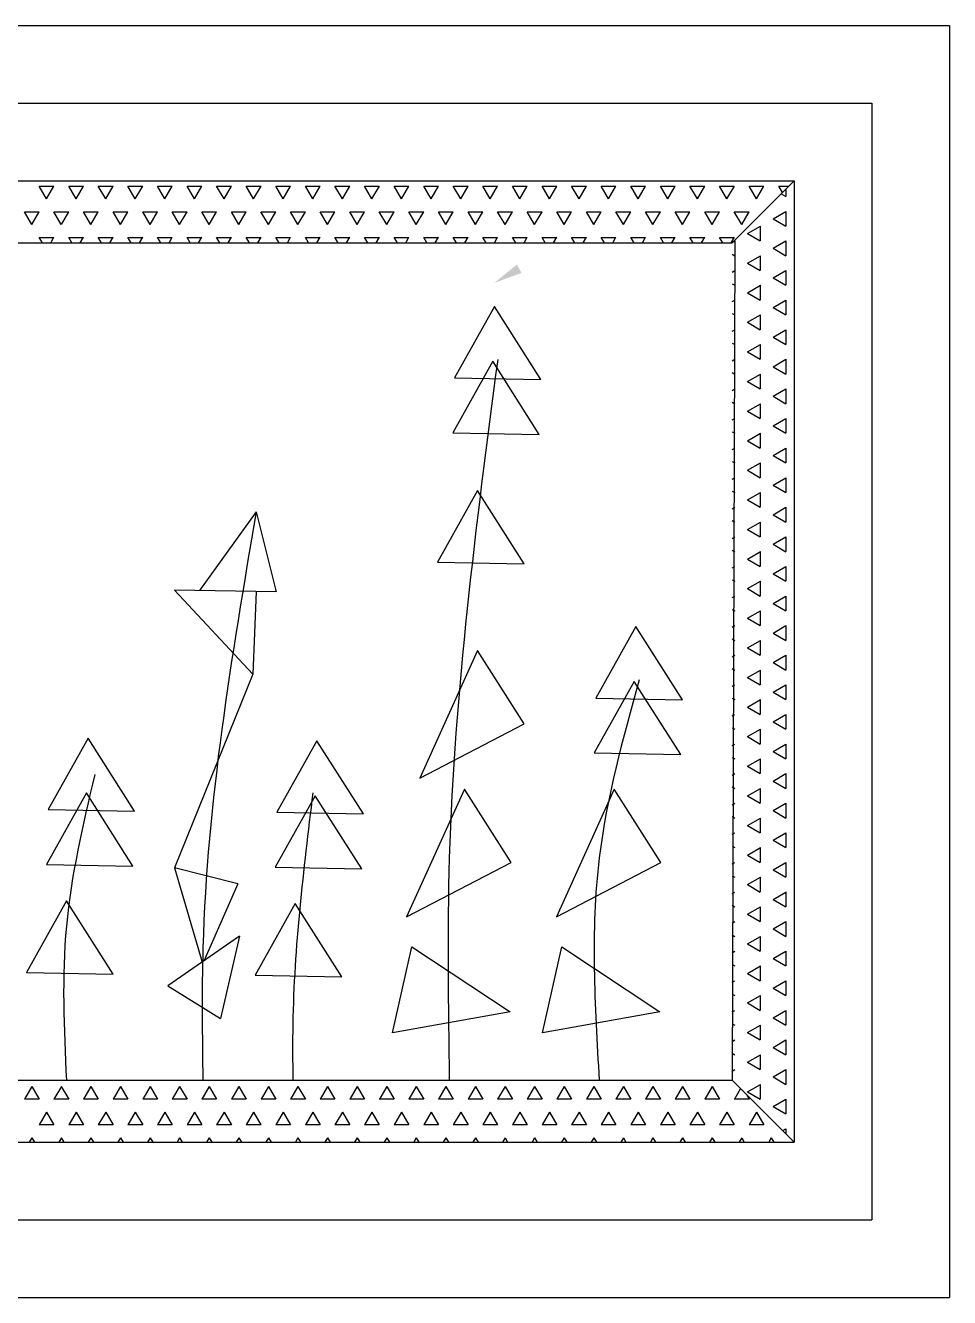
# Model space of a CAD drawing. Header units: inches. Extents: x 8.9 to 51.4, y 11.8 to 36.6.
# Drawn here: x 19.806 to 20.449, y 14.025 to 14.909 of the extents above; entities that cross this region are included whole.
import ezdxf

# ---------------------------------------------------------------- set-up
doc = ezdxf.new("R2010")
doc.units = ezdxf.units.IN
doc.header["$MEASUREMENT"] = 0
doc.layers.add('02', color=2, linetype='Continuous')
doc.layers.add('1', color=1, linetype='Continuous')

msp = doc.modelspace()

# ---------------------------------------------------------------- linework, layer by layer
at = {"layer": '02'}
for p, q in [((19.21974, 14.85506), (20.39501, 14.85506)), ((20.39501, 14.85506), (20.39501, 14.07868)), ((19.82096, 14.78848), (19.81582, 14.79739)), ((19.81582, 14.79738), (19.82611, 14.79738)), ((19.82097, 14.78848), (19.82611, 14.79739)), ((19.84153, 14.78848), (19.83639, 14.79739)), ((19.8364, 14.79738), (19.84668, 14.79738)), ((19.84154, 14.78848), (19.84669, 14.79739)), ((19.86211, 14.78848), (19.85697, 14.79739)), ((19.85697, 14.79738), (19.86726, 14.79738)), ((19.86212, 14.78848), (19.86726, 14.79739)), ((19.88268, 14.78848), (19.87754, 14.79739)), ((19.87754, 14.79738), (19.88783, 14.79738)), ((19.88269, 14.78848), (19.88784, 14.79739)), ((19.90326, 14.78848), (19.89811, 14.79739)), ((19.89812, 14.79738), (19.90841, 14.79738)), ((19.90327, 14.78848), (19.90841, 14.79739)), ((19.92383, 14.78848), (19.91869, 14.79739)), ((19.91869, 14.79738), (19.92898, 14.79738)), ((19.92384, 14.78848), (19.92898, 14.79739)), ((19.9444, 14.78848), (19.93926, 14.79739)), ((19.93927, 14.79738), (19.94955, 14.79738)), ((19.94441, 14.78848), (19.94956, 14.79739)), ((19.96498, 14.78848), (19.95984, 14.79739)), ((19.95984, 14.79738), (19.97013, 14.79738)), ((19.96499, 14.78848), (19.97013, 14.79739)), ((19.98555, 14.78848), (19.98041, 14.79739)), ((19.98041, 14.79738), (19.9907, 14.79738)), ((19.98556, 14.78848), (19.99071, 14.79739)), ((20.00613, 14.78848), (20.00098, 14.79739)), ((20.00099, 14.79738), (20.01128, 14.79738)), ((20.00614, 14.78848), (20.01128, 14.79739)), ((20.0267, 14.78848), (20.02156, 14.79739)), ((20.02156, 14.79738), (20.03185, 14.79738)), ((20.02671, 14.78848), (20.03185, 14.79739)), ((20.04727, 14.78848), (20.04213, 14.79739)), ((20.04214, 14.79738), (20.05242, 14.79738)), ((20.04728, 14.78848), (20.05243, 14.79739)), ((20.06785, 14.78848), (20.06271, 14.79739)), ((20.06271, 14.79738), (20.073, 14.79738)), ((20.06786, 14.78848), (20.073, 14.79739)), ((20.08842, 14.78848), (20.08328, 14.79739)), ((20.08328, 14.79738), (20.09357, 14.79738)), ((20.08843, 14.78848), (20.09358, 14.79739)), ((20.109, 14.78848), (20.10385, 14.79739)), ((20.10386, 14.79738), (20.11415, 14.79738)), ((20.10901, 14.78848), (20.11415, 14.79739)), ((20.12957, 14.78848), (20.12443, 14.79739)), ((20.12443, 14.79738), (20.13472, 14.79738)), ((20.12958, 14.78848), (20.13472, 14.79739)), ((20.15014, 14.78848), (20.145, 14.79739)), ((20.14501, 14.79738), (20.15529, 14.79738)), ((20.15015, 14.78848), (20.1553, 14.79739)), ((20.17072, 14.78848), (20.16558, 14.79739)), ((20.16558, 14.79738), (20.17587, 14.79738)), ((20.17073, 14.78848), (20.17587, 14.79739)), ((20.19129, 14.78848), (20.18615, 14.79739)), ((20.18615, 14.79738), (20.19644, 14.79738)), ((20.1913, 14.78848), (20.19645, 14.79739)), ((20.21187, 14.78848), (20.20672, 14.79739)), ((20.20673, 14.79738), (20.21702, 14.79738)), ((20.21188, 14.78848), (20.21702, 14.79739)), ((20.23244, 14.78848), (20.2273, 14.79739)), ((20.2273, 14.79738), (20.23759, 14.79738)), ((20.23245, 14.78848), (20.23759, 14.79739)), ((20.25301, 14.78848), (20.24787, 14.79739)), ((20.24788, 14.79738), (20.25816, 14.79738)), ((20.25302, 14.78848), (20.25817, 14.79739)), ((20.27359, 14.78848), (20.26845, 14.79739)), ((20.26845, 14.79738), (20.27874, 14.79738)), ((20.2736, 14.78848), (20.27874, 14.79739)), ((20.29416, 14.78848), (20.28902, 14.79739)), ((20.28902, 14.79738), (20.29931, 14.79738)), ((20.29417, 14.78848), (20.29932, 14.79739)), ((20.29781, 14.75786), (20.34101, 14.80106)), ((20.31474, 14.78848), (20.30959, 14.79739)), ((20.3096, 14.79738), (20.31989, 14.79738)), ((20.31475, 14.78848), (20.31989, 14.79739)), ((20.33279, 14.79284), (20.33017, 14.79739)), ((20.33017, 14.79738), (20.33733, 14.79738)), ((20.33195, 14.792), (20.33522, 14.79011)), ((20.33522, 14.79527), (20.33522, 14.79012)), ((19.81067, 14.77066), (19.80553, 14.77957)), ((19.80554, 14.77956), (19.81582, 14.77956)), ((19.81068, 14.77066), (19.81583, 14.77957)), ((19.83125, 14.77066), (19.8261, 14.77957)), ((19.82611, 14.77956), (19.8364, 14.77956)), ((19.83126, 14.77066), (19.8364, 14.77957)), ((19.85182, 14.77066), (19.84668, 14.77957)), ((19.84668, 14.77956), (19.85697, 14.77956)), ((19.85183, 14.77066), (19.85698, 14.77957)), ((19.8724, 14.77066), (19.86725, 14.77957)), ((19.86726, 14.77956), (19.87754, 14.77956)), ((19.87241, 14.77066), (19.87755, 14.77957)), ((19.89297, 14.77066), (19.88783, 14.77957)), ((19.88783, 14.77956), (19.89812, 14.77956)), ((19.89298, 14.77066), (19.89812, 14.77957)), ((19.91354, 14.77066), (19.9084, 14.77957)), ((19.90841, 14.77956), (19.91869, 14.77956)), ((19.91355, 14.77066), (19.9187, 14.77957)), ((19.93412, 14.77066), (19.92897, 14.77957)), ((19.92898, 14.77956), (19.93927, 14.77956)), ((19.93413, 14.77066), (19.93927, 14.77957)), ((19.95469, 14.77066), (19.94955, 14.77957)), ((19.94955, 14.77956), (19.95984, 14.77956)), ((19.9547, 14.77066), (19.95985, 14.77957)), ((19.97527, 14.77066), (19.97012, 14.77957)), ((19.97013, 14.77956), (19.98041, 14.77956)), ((19.97528, 14.77066), (19.98042, 14.77957)), ((19.99584, 14.77066), (19.9907, 14.77957)), ((19.9907, 14.77956), (20.00099, 14.77956)), ((19.99585, 14.77066), (20.00099, 14.77957)), ((20.01641, 14.77066), (20.01127, 14.77957)), ((20.01128, 14.77956), (20.02156, 14.77956)), ((20.01642, 14.77066), (20.02157, 14.77957)), ((20.03699, 14.77066), (20.03184, 14.77957)), ((20.03185, 14.77956), (20.04214, 14.77956)), ((20.037, 14.77066), (20.04214, 14.77957)), ((20.05756, 14.77066), (20.05242, 14.77957)), ((20.05242, 14.77956), (20.06271, 14.77956)), ((20.05757, 14.77066), (20.06272, 14.77957)), ((20.07814, 14.77066), (20.07299, 14.77957)), ((20.073, 14.77956), (20.08328, 14.77956)), ((20.07815, 14.77066), (20.08329, 14.77957)), ((20.09871, 14.77066), (20.09357, 14.77957)), ((20.09357, 14.77956), (20.10386, 14.77956)), ((20.09872, 14.77066), (20.10386, 14.77957)), ((20.11928, 14.77066), (20.11414, 14.77957)), ((20.11415, 14.77956), (20.12443, 14.77956)), ((20.11929, 14.77066), (20.12444, 14.77957)), ((20.13986, 14.77066), (20.13471, 14.77957)), ((20.13472, 14.77956), (20.14501, 14.77956)), ((20.13987, 14.77066), (20.14501, 14.77957)), ((20.16043, 14.77066), (20.15529, 14.77957)), ((20.15529, 14.77956), (20.16558, 14.77956)), ((20.16044, 14.77066), (20.16559, 14.77957)), ((20.18101, 14.77066), (20.17586, 14.77957)), ((20.17587, 14.77956), (20.18615, 14.77956)), ((20.18102, 14.77066), (20.18616, 14.77957)), ((20.20158, 14.77066), (20.19644, 14.77957)), ((20.19644, 14.77956), (20.20673, 14.77956)), ((20.20159, 14.77066), (20.20673, 14.77957)), ((20.22215, 14.77066), (20.21701, 14.77957)), ((20.21702, 14.77956), (20.2273, 14.77956)), ((20.22216, 14.77066), (20.22731, 14.77957)), ((20.24273, 14.77066), (20.23758, 14.77957)), ((20.23759, 14.77956), (20.24788, 14.77956)), ((20.24274, 14.77066), (20.24788, 14.77957)), ((20.2633, 14.77066), (20.25816, 14.77957)), ((20.25816, 14.77956), (20.26845, 14.77956)), ((20.26331, 14.77066), (20.26846, 14.77957)), ((20.28388, 14.77066), (20.27873, 14.77957)), ((20.27874, 14.77956), (20.28902, 14.77956)), ((20.28389, 14.77066), (20.28903, 14.77957)), ((20.30445, 14.77066), (20.29931, 14.77957)), ((20.29931, 14.77956), (20.3096, 14.77956)), ((20.30446, 14.77066), (20.3096, 14.77957)), ((20.32632, 14.77468), (20.33523, 14.77983)), ((20.33522, 14.77983), (20.33522, 14.76955)), ((20.3085, 14.7644), (20.31741, 14.76954)), ((20.3174, 14.76955), (20.3174, 14.75926)), ((20.32631, 14.77468), (20.33522, 14.76954)), ((19.81806, 14.75786), (19.81582, 14.76175)), ((19.81582, 14.76175), (19.82611, 14.76175)), ((19.82387, 14.75786), (19.82611, 14.76176)), ((19.83864, 14.75786), (19.83639, 14.76175)), ((19.8364, 14.76175), (19.84668, 14.76175)), ((19.84444, 14.75786), (19.84669, 14.76176)), ((19.85697, 14.76175), (19.86726, 14.76175)), ((19.85921, 14.75786), (19.85697, 14.76175)), ((19.86501, 14.75786), (19.86726, 14.76176)), ((19.87979, 14.75786), (19.87754, 14.76175)), ((19.87754, 14.76175), (19.88783, 14.76175)), ((19.88559, 14.75786), (19.88784, 14.76176)), ((19.90036, 14.75786), (19.89811, 14.76175)), ((19.89812, 14.76175), (19.90841, 14.76175)), ((19.90616, 14.75786), (19.90841, 14.76176)), ((19.92093, 14.75786), (19.91869, 14.76175)), ((19.91869, 14.76175), (19.92898, 14.76175)), ((19.92674, 14.75786), (19.92898, 14.76176)), ((19.94151, 14.75786), (19.93926, 14.76175)), ((19.93927, 14.76175), (19.94955, 14.76175)), ((19.94731, 14.75786), (19.94956, 14.76176)), ((19.96208, 14.75786), (19.95984, 14.76175)), ((19.95984, 14.76175), (19.97013, 14.76175)), ((19.96788, 14.75786), (19.97013, 14.76176)), ((19.98041, 14.76175), (19.9907, 14.76175)), ((19.98266, 14.75786), (19.98041, 14.76175)), ((19.98846, 14.75786), (19.99071, 14.76176)), ((20.00323, 14.75786), (20.00098, 14.76175)), ((20.00099, 14.76175), (20.01128, 14.76175)), ((20.00903, 14.75786), (20.01128, 14.76176)), ((20.0238, 14.75786), (20.02156, 14.76175)), ((20.02156, 14.76175), (20.03185, 14.76175)), ((20.02961, 14.75786), (20.03185, 14.76176)), ((20.04438, 14.75786), (20.04213, 14.76175)), ((20.04214, 14.76175), (20.05242, 14.76175)), ((20.05018, 14.75786), (20.05243, 14.76176)), ((20.06495, 14.75786), (20.06271, 14.76175)), ((20.06271, 14.76175), (20.073, 14.76175)), ((20.07075, 14.75786), (20.073, 14.76176)), ((20.08553, 14.75786), (20.08328, 14.76175)), ((20.08328, 14.76175), (20.09357, 14.76175)), ((20.09133, 14.75786), (20.09358, 14.76176)), ((20.1061, 14.75786), (20.10385, 14.76175)), ((20.10386, 14.76175), (20.11415, 14.76175)), ((20.1119, 14.75786), (20.11415, 14.76176)), ((20.12443, 14.76175), (20.13472, 14.76175)), ((20.12667, 14.75786), (20.12443, 14.76175)), ((20.13248, 14.75786), (20.13472, 14.76176)), ((20.14725, 14.75786), (20.145, 14.76175)), ((20.14501, 14.76175), (20.15529, 14.76175)), ((20.15305, 14.75786), (20.1553, 14.76176)), ((20.16782, 14.75786), (20.16558, 14.76175)), ((20.16558, 14.76175), (20.17587, 14.76175)), ((20.17362, 14.75786), (20.17587, 14.76176)), ((20.18615, 14.76175), (20.19644, 14.76175)), ((20.1884, 14.75786), (20.18615, 14.76175)), ((20.1942, 14.75786), (20.19645, 14.76176)), ((20.20897, 14.75786), (20.20672, 14.76175)), ((20.20673, 14.76175), (20.21702, 14.76175)), ((20.21477, 14.75786), (20.21702, 14.76176)), ((20.22954, 14.75786), (20.2273, 14.76175)), ((20.2273, 14.76175), (20.23759, 14.76175)), ((20.23535, 14.75786), (20.23759, 14.76176)), ((20.25012, 14.75786), (20.24787, 14.76175)), ((20.24788, 14.76175), (20.25816, 14.76175)), ((20.25592, 14.75786), (20.25817, 14.76176)), ((20.27069, 14.75786), (20.26845, 14.76175)), ((20.26845, 14.76175), (20.27874, 14.76175)), ((20.27649, 14.75786), (20.27874, 14.76176)), ((20.29127, 14.75786), (20.28902, 14.76175)), ((20.28902, 14.76175), (20.29931, 14.76175)), ((20.29707, 14.75786), (20.29932, 14.76176)), ((20.30849, 14.7644), (20.3174, 14.75925)), ((19.31694, 14.75786), (20.29781, 14.75786)), ((20.29959, 14.75926), (20.29781, 14.17588)), ((20.29867, 14.75872), (20.29959, 14.75925)), ((20.32631, 14.75411), (20.33522, 14.74896)), ((20.32632, 14.75411), (20.33523, 14.75925)), ((20.33522, 14.75926), (20.33522, 14.74897)), ((20.29781, 14.74999), (20.29958, 14.74896)), ((20.30849, 14.74382), (20.3174, 14.73868)), ((20.3085, 14.74382), (20.31741, 14.74897)), ((20.3174, 14.74897), (20.3174, 14.73869)), ((20.29781, 14.73765), (20.29959, 14.73868)), ((20.32632, 14.73353), (20.33523, 14.73868)), ((20.33522, 14.73869), (20.33522, 14.7284)), ((20.29781, 14.72941), (20.29958, 14.72839)), ((20.3085, 14.72325), (20.31741, 14.72839)), ((20.3174, 14.7284), (20.3174, 14.71811)), ((20.32631, 14.73353), (20.33522, 14.72839)), ((20.29781, 14.71708), (20.29959, 14.7181)), ((20.30849, 14.72325), (20.3174, 14.7181)), ((20.32632, 14.71296), (20.33523, 14.7181)), ((20.33522, 14.71811), (20.33522, 14.70783)), ((20.13242, 14.71376), (20.10463, 14.66401)), ((20.16484, 14.66285), (20.13242, 14.71376)), ((20.29781, 14.70884), (20.29958, 14.70782)), ((20.3085, 14.70267), (20.31741, 14.70782)), ((20.3174, 14.70783), (20.3174, 14.69754)), ((20.32631, 14.71296), (20.33522, 14.70782)), ((20.30849, 14.70267), (20.3174, 14.69753)), ((20.29781, 14.6965), (20.29959, 14.69753)), ((20.32631, 14.69239), (20.33522, 14.68724)), ((20.32632, 14.69239), (20.33523, 14.69753)), ((20.33522, 14.69754), (20.33522, 14.68725)), ((20.29781, 14.68826), (20.29958, 14.68724)), ((20.30849, 14.6821), (20.3174, 14.67696)), ((20.3085, 14.6821), (20.31741, 14.68724)), ((20.3174, 14.68725), (20.3174, 14.67696)), ((20.13126, 14.67558), (20.10347, 14.62582)), ((20.16368, 14.62467), (20.13126, 14.67558)), ((20.29781, 14.67593), (20.29959, 14.67696)), ((20.32632, 14.67181), (20.33523, 14.67696)), ((20.33522, 14.67696), (20.33522, 14.66668)), ((20.10463, 14.66401), (20.16484, 14.66285)), ((20.29781, 14.66769), (20.29958, 14.66667)), ((20.3085, 14.66153), (20.31741, 14.66667)), ((20.3174, 14.66668), (20.3174, 14.65639)), ((20.32631, 14.67181), (20.33522, 14.66667)), ((20.29781, 14.65536), (20.29959, 14.65638)), ((20.30849, 14.66153), (20.3174, 14.65638)), ((20.32632, 14.65124), (20.33523, 14.65638)), ((20.33522, 14.65639), (20.33522, 14.6461)), ((20.29781, 14.64712), (20.29958, 14.64609)), ((20.3085, 14.64095), (20.31741, 14.6461)), ((20.3174, 14.6461), (20.3174, 14.63582)), ((20.32631, 14.65124), (20.33522, 14.64609)), ((20.30849, 14.64095), (20.3174, 14.63581)), ((20.29781, 14.63478), (20.29959, 14.63581)), ((20.32631, 14.63066), (20.33522, 14.62552)), ((20.32632, 14.63066), (20.33523, 14.63581)), ((20.33522, 14.63582), (20.33522, 14.62553)), ((20.10347, 14.62582), (20.16368, 14.62467)), ((20.29781, 14.62654), (20.29958, 14.62552)), ((20.30849, 14.62038), (20.3174, 14.61523)), ((20.3085, 14.62038), (20.31741, 14.62552)), ((20.3174, 14.62553), (20.3174, 14.61524)), ((20.29781, 14.61421), (20.29959, 14.61523)), ((20.32631, 14.61009), (20.33522, 14.60495)), ((20.32632, 14.61009), (20.33523, 14.61523)), ((20.33522, 14.61524), (20.33522, 14.60496)), ((20.29781, 14.60597), (20.29958, 14.60495)), ((20.3085, 14.5998), (20.31741, 14.60495)), ((20.3174, 14.60496), (20.3174, 14.59467)), ((20.29781, 14.59363), (20.29959, 14.59466)), ((20.30849, 14.5998), (20.3174, 14.59466)), ((20.32632, 14.58952), (20.33523, 14.59466)), ((20.33522, 14.59467), (20.33522, 14.58438)), ((20.12067, 14.58573), (20.09288, 14.53597)), ((20.15309, 14.53481), (20.12067, 14.58573)), ((20.29781, 14.58539), (20.29958, 14.58437)), ((20.3085, 14.57923), (20.31741, 14.58437)), ((20.3174, 14.58438), (20.3174, 14.57409)), ((20.32631, 14.58952), (20.33522, 14.58437)), ((20.30849, 14.57923), (20.3174, 14.57409)), ((19.96676, 14.57088), (19.92739, 14.51622)), ((19.96676, 14.57088), (19.98066, 14.51535)), ((20.29781, 14.57306), (20.29959, 14.57409)), ((20.32631, 14.56894), (20.33522, 14.5638)), ((20.32632, 14.56894), (20.33523, 14.57409)), ((20.33522, 14.57409), (20.33522, 14.56381)), ((20.29781, 14.56482), (20.29958, 14.5638)), ((20.30849, 14.55866), (20.3174, 14.55351)), ((20.3085, 14.55866), (20.31741, 14.5638)), ((20.3174, 14.56381), (20.3174, 14.55352)), ((20.29781, 14.55249), (20.29959, 14.55351)), ((20.32631, 14.54837), (20.33522, 14.54322)), ((20.32632, 14.54837), (20.33523, 14.55351)), ((20.33522, 14.55352), (20.33522, 14.54323)), ((20.29781, 14.54425), (20.29958, 14.54322)), ((20.3085, 14.53808), (20.31741, 14.54323)), ((20.3174, 14.54323), (20.3174, 14.53295)), ((20.09288, 14.53597), (20.15309, 14.53481)), ((20.29781, 14.53191), (20.29959, 14.53294)), ((20.30849, 14.53808), (20.3174, 14.53294)), ((20.32632, 14.52779), (20.33523, 14.53294)), ((20.33522, 14.53295), (20.33522, 14.52266)), ((20.29781, 14.52367), (20.29958, 14.52265)), ((20.3085, 14.51751), (20.31741, 14.52265)), ((20.3174, 14.52266), (20.3174, 14.51237)), ((20.32631, 14.52779), (20.33522, 14.52265)), ((19.91002, 14.5165), (19.96437, 14.45812)), ((19.98066, 14.51535), (19.91002, 14.5165)), ((19.96682, 14.51557), (19.96437, 14.45812)), ((20.30849, 14.51751), (20.3174, 14.51236)), ((20.29781, 14.51134), (20.29959, 14.51236)), ((20.32631, 14.50722), (20.33522, 14.50208)), ((20.32632, 14.50722), (20.33523, 14.51236)), ((20.33522, 14.51237), (20.33522, 14.50209)), ((20.29781, 14.5031), (20.29958, 14.50208)), ((20.30849, 14.49693), (20.3174, 14.49179)), ((20.3085, 14.49693), (20.31741, 14.50208)), ((20.3174, 14.50209), (20.3174, 14.4918)), ((20.23083, 14.49121), (20.20304, 14.44145)), ((20.26325, 14.4403), (20.23083, 14.49121)), ((20.29781, 14.49076), (20.29959, 14.49179)), ((20.32631, 14.48665), (20.33522, 14.4815)), ((20.32632, 14.48665), (20.33523, 14.49179)), ((20.33522, 14.4918), (20.33522, 14.48151)), ((20.29781, 14.48252), (20.29958, 14.4815)), ((20.3085, 14.47636), (20.31741, 14.4815)), ((20.3174, 14.48151), (20.3174, 14.47122)), ((20.12077, 14.47454), (20.08051, 14.38576)), ((20.1532, 14.42362), (20.12077, 14.47454)), ((20.29781, 14.47019), (20.29959, 14.47122)), ((20.30849, 14.47636), (20.3174, 14.47122)), ((20.32632, 14.46607), (20.33523, 14.47122)), ((20.33522, 14.47122), (20.33522, 14.46094)), ((20.29781, 14.46195), (20.29958, 14.46093)), ((20.3085, 14.45579), (20.31741, 14.46093)), ((20.3174, 14.46094), (20.3174, 14.45065)), ((20.32631, 14.46607), (20.33522, 14.46093)), ((19.96437, 14.45812), (19.91002, 14.32343)), ((20.22967, 14.45302), (20.20188, 14.40327)), ((20.2621, 14.40211), (20.22967, 14.45302)), ((20.30849, 14.45579), (20.3174, 14.45064)), ((20.29781, 14.44962), (20.29959, 14.45064)), ((20.32631, 14.4455), (20.33522, 14.44035)), ((20.32632, 14.4455), (20.33523, 14.45064)), ((20.33522, 14.45065), (20.33522, 14.44036)), ((20.20304, 14.44145), (20.26325, 14.4403)), ((20.29781, 14.44138), (20.29958, 14.44035)), ((20.30849, 14.43521), (20.3174, 14.43007)), ((20.3085, 14.43521), (20.31741, 14.44036)), ((20.3174, 14.44036), (20.3174, 14.43008)), ((20.29781, 14.42904), (20.29959, 14.43007)), ((20.32631, 14.42492), (20.33522, 14.41978)), ((20.32632, 14.42492), (20.33523, 14.43007)), ((20.33522, 14.43008), (20.33522, 14.41979)), ((20.08051, 14.38576), (20.1532, 14.42362)), ((20.29781, 14.4208), (20.29958, 14.41978)), ((20.3085, 14.41464), (20.31741, 14.41978)), ((20.3174, 14.41979), (20.3174, 14.4095)), ((19.84981, 14.41368), (19.82202, 14.36393)), ((19.88223, 14.36277), (19.84981, 14.41368)), ((20.00893, 14.41177), (19.98114, 14.36202)), ((20.04135, 14.36086), (20.00893, 14.41177)), ((20.29781, 14.40847), (20.29959, 14.40949)), ((20.30849, 14.41464), (20.3174, 14.40949)), ((20.32632, 14.40435), (20.33523, 14.40949)), ((20.33522, 14.4095), (20.33522, 14.39922)), ((20.20188, 14.40327), (20.2621, 14.40211)), ((20.29781, 14.40023), (20.29958, 14.39921)), ((20.3085, 14.39406), (20.31741, 14.39921)), ((20.3174, 14.39922), (20.3174, 14.38893)), ((20.32631, 14.40435), (20.33522, 14.39921)), ((20.29781, 14.38789), (20.29959, 14.38892)), ((20.30849, 14.39406), (20.3174, 14.38892)), ((20.32632, 14.38378), (20.33523, 14.38892)), ((20.33522, 14.38893), (20.33522, 14.37864)), ((20.32631, 14.38378), (20.33522, 14.37863)), ((19.84865, 14.3755), (19.82086, 14.32574)), ((19.88107, 14.32459), (19.84865, 14.3755)), ((20.00777, 14.37359), (19.97998, 14.32384)), ((20.04019, 14.32268), (20.00777, 14.37359)), ((20.11158, 14.37803), (20.07131, 14.28926)), ((20.144, 14.32712), (20.11158, 14.37803)), ((20.21585, 14.37803), (20.17559, 14.28926)), ((20.24827, 14.32712), (20.21585, 14.37803)), ((20.29781, 14.37965), (20.29958, 14.37863)), ((20.30849, 14.37349), (20.3174, 14.36835)), ((20.3085, 14.37349), (20.31741, 14.37863)), ((20.3174, 14.37864), (20.3174, 14.36835)), ((19.82202, 14.36393), (19.88223, 14.36277)), ((20.29781, 14.36732), (20.29959, 14.36835)), ((20.32631, 14.3632), (20.33522, 14.35806)), ((20.32632, 14.3632), (20.33523, 14.36835)), ((20.33522, 14.36835), (20.33522, 14.35807)), ((19.98114, 14.36202), (20.04135, 14.36086)), ((20.29781, 14.35908), (20.29958, 14.35806)), ((20.3085, 14.35292), (20.31741, 14.35806)), ((20.3174, 14.35807), (20.3174, 14.34778)), ((20.29781, 14.34675), (20.29959, 14.34777)), ((20.30849, 14.35292), (20.3174, 14.34777)), ((20.32632, 14.34263), (20.33523, 14.34777)), ((20.33522, 14.34778), (20.33522, 14.33749)), ((20.29781, 14.33851), (20.29958, 14.33749)), ((20.3085, 14.33234), (20.31741, 14.33749)), ((20.3174, 14.33749), (20.3174, 14.32721)), ((20.32631, 14.34263), (20.33522, 14.33749)), ((20.07131, 14.28926), (20.144, 14.32712)), ((20.17559, 14.28926), (20.24827, 14.32712)), ((20.29781, 14.32617), (20.29959, 14.3272)), ((20.30849, 14.33234), (20.3174, 14.3272)), ((20.32632, 14.32205), (20.33523, 14.3272)), ((20.33522, 14.32721), (20.33522, 14.31692)), ((19.82086, 14.32574), (19.88107, 14.32459)), ((19.91002, 14.32343), (19.92918, 14.25787)), ((19.95396, 14.3124), (19.91002, 14.32343)), ((19.97998, 14.32384), (20.04019, 14.32268)), ((20.32631, 14.32205), (20.33522, 14.31691)), ((19.95396, 14.3124), (19.93029, 14.25863)), ((20.29781, 14.31793), (20.29958, 14.31691)), ((20.30849, 14.31177), (20.3174, 14.30662)), ((20.3085, 14.31177), (20.31741, 14.31691)), ((20.3174, 14.31692), (20.3174, 14.30663)), ((19.83483, 14.30051), (19.80704, 14.25076)), ((19.86725, 14.2496), (19.83483, 14.30051)), ((20.29781, 14.3056), (20.29959, 14.30662)), ((20.32631, 14.30148), (20.33522, 14.29634)), ((20.32632, 14.30148), (20.33523, 14.30662)), ((20.33522, 14.30663), (20.33522, 14.29635)), ((19.99394, 14.2986), (19.96615, 14.24885)), ((20.02637, 14.24769), (19.99394, 14.2986)), ((20.29781, 14.29736), (20.29958, 14.29634)), ((20.3085, 14.29119), (20.31741, 14.29634)), ((20.3174, 14.29635), (20.3174, 14.28606)), ((20.29781, 14.28502), (20.29959, 14.28605)), ((20.30849, 14.29119), (20.3174, 14.28605)), ((20.32632, 14.28091), (20.33523, 14.28605)), ((20.33522, 14.28606), (20.33522, 14.27577)), ((19.95518, 14.27599), (19.90539, 14.24128)), ((19.95518, 14.27599), (19.94203, 14.21875)), ((20.29781, 14.27678), (20.29958, 14.27576)), ((20.3085, 14.27062), (20.31741, 14.27576)), ((20.3174, 14.27577), (20.3174, 14.26548)), ((20.32631, 14.28091), (20.33522, 14.27576)), ((20.06155, 14.20877), (20.07497, 14.26852)), ((20.07497, 14.26852), (20.14332, 14.2234)), ((20.16582, 14.20877), (20.17925, 14.26852)), ((20.17925, 14.26852), (20.24759, 14.2234)), ((20.29781, 14.26445), (20.29959, 14.26548)), ((20.30849, 14.27062), (20.3174, 14.26548)), ((20.32632, 14.26033), (20.33523, 14.26548)), ((20.33522, 14.26548), (20.33522, 14.2552)), ((20.29781, 14.25621), (20.29958, 14.25519)), ((20.32631, 14.26033), (20.33522, 14.25519)), ((19.80704, 14.25076), (19.86725, 14.2496)), ((19.96615, 14.24885), (20.02637, 14.24769)), ((20.30849, 14.25005), (20.3174, 14.2449)), ((20.3085, 14.25005), (20.31741, 14.25519)), ((20.3174, 14.2552), (20.3174, 14.24491)), ((19.90539, 14.24128), (19.94203, 14.21875)), ((20.29781, 14.24388), (20.29959, 14.2449)), ((20.32631, 14.23976), (20.33522, 14.23462)), ((20.32632, 14.23976), (20.33523, 14.2449)), ((20.33522, 14.24491), (20.33522, 14.23462)), ((20.29781, 14.23564), (20.29958, 14.23462)), ((20.3085, 14.22947), (20.31741, 14.23462)), ((20.3174, 14.23462), (20.3174, 14.22434)), ((20.14332, 14.2234), (20.06155, 14.20877)), ((20.24759, 14.2234), (20.16582, 14.20877)), ((20.29781, 14.2233), (20.29959, 14.22433)), ((20.30849, 14.22947), (20.3174, 14.22433)), ((20.32632, 14.21918), (20.33523, 14.22433)), ((20.33522, 14.22434), (20.33522, 14.21405)), ((20.29781, 14.21506), (20.29958, 14.21404)), ((20.3085, 14.2089), (20.31741, 14.21404)), ((20.3174, 14.21405), (20.3174, 14.20376)), ((20.32631, 14.21918), (20.33522, 14.21404)), ((20.29781, 14.20273), (20.29959, 14.20375)), ((20.30849, 14.2089), (20.3174, 14.20375)), ((20.32632, 14.19861), (20.33523, 14.20375)), ((20.33522, 14.20376), (20.33522, 14.19348)), ((20.29781, 14.19449), (20.29958, 14.19347)), ((20.32631, 14.19861), (20.33522, 14.19347)), ((20.30849, 14.18832), (20.3174, 14.18318)), ((20.3085, 14.18832), (20.31741, 14.19347)), ((20.3174, 14.19348), (20.3174, 14.18319)), ((20.29781, 14.18215), (20.29959, 14.18318)), ((20.32631, 14.17804), (20.33522, 14.17289)), ((20.32632, 14.17804), (20.33523, 14.18318)), ((20.33522, 14.18319), (20.33522, 14.1729)), ((19.31694, 14.17588), (20.29781, 14.17588)), ((19.81068, 14.17146), (19.80554, 14.16255)), ((19.81067, 14.17146), (19.81582, 14.16255)), ((19.83126, 14.17146), (19.82611, 14.16255)), ((19.83125, 14.17146), (19.83639, 14.16255)), ((19.85183, 14.17146), (19.84669, 14.16255)), ((19.85182, 14.17146), (19.85697, 14.16255)), ((19.87241, 14.17146), (19.86726, 14.16255)), ((19.8724, 14.17146), (19.87754, 14.16255)), ((19.89298, 14.17146), (19.88784, 14.16255)), ((19.89297, 14.17146), (19.89811, 14.16255)), ((19.91355, 14.17146), (19.90841, 14.16255)), ((19.91354, 14.17146), (19.91869, 14.16255)), ((19.93413, 14.17146), (19.92898, 14.16255)), ((19.93412, 14.17146), (19.93926, 14.16255)), ((19.9547, 14.17146), (19.94956, 14.16255)), ((19.95469, 14.17146), (19.95984, 14.16255)), ((19.97528, 14.17146), (19.97013, 14.16255)), ((19.97527, 14.17146), (19.98041, 14.16255)), ((19.99585, 14.17146), (19.99071, 14.16255)), ((19.99584, 14.17146), (20.00098, 14.16255)), ((20.01642, 14.17146), (20.01128, 14.16255)), ((20.01641, 14.17146), (20.02156, 14.16255)), ((20.037, 14.17146), (20.03185, 14.16255)), ((20.03699, 14.17146), (20.04213, 14.16255)), ((20.05757, 14.17146), (20.05243, 14.16255)), ((20.05756, 14.17146), (20.06271, 14.16255)), ((20.07815, 14.17146), (20.073, 14.16255)), ((20.07814, 14.17146), (20.08328, 14.16255)), ((20.09872, 14.17146), (20.09358, 14.16255)), ((20.09871, 14.17146), (20.10385, 14.16255)), ((20.11929, 14.17146), (20.11415, 14.16255)), ((20.11928, 14.17146), (20.12443, 14.16255)), ((20.13987, 14.17146), (20.13472, 14.16255)), ((20.13986, 14.17146), (20.145, 14.16255)), ((20.16044, 14.17146), (20.1553, 14.16255)), ((20.16043, 14.17146), (20.16558, 14.16255)), ((20.18102, 14.17146), (20.17587, 14.16255)), ((20.18101, 14.17146), (20.18615, 14.16255)), ((20.20159, 14.17146), (20.19645, 14.16255)), ((20.20158, 14.17146), (20.20672, 14.16255)), ((20.22216, 14.17146), (20.21702, 14.16255)), ((20.22215, 14.17146), (20.2273, 14.16255)), ((20.24274, 14.17146), (20.23759, 14.16255)), ((20.24273, 14.17146), (20.24787, 14.16255)), ((20.26331, 14.17146), (20.25817, 14.16255)), ((20.2633, 14.17146), (20.26845, 14.16255)), ((20.28389, 14.17146), (20.27874, 14.16255)), ((20.28388, 14.17146), (20.28902, 14.16255)), ((20.29781, 14.17588), (20.34101, 14.13268)), ((20.30364, 14.17005), (20.29932, 14.16255)), ((20.3085, 14.16775), (20.31741, 14.17289)), ((20.3174, 14.1729), (20.3174, 14.16261)), ((19.81582, 14.16254), (19.80554, 14.16254)), ((19.8364, 14.16254), (19.82611, 14.16254)), ((19.85697, 14.16254), (19.84668, 14.16254)), ((19.87754, 14.16254), (19.86726, 14.16254)), ((19.89812, 14.16254), (19.88783, 14.16254)), ((19.91869, 14.16254), (19.90841, 14.16254)), ((19.93927, 14.16254), (19.92898, 14.16254)), ((19.95984, 14.16254), (19.94955, 14.16254)), ((19.98041, 14.16254), (19.97013, 14.16254)), ((20.00099, 14.16254), (19.9907, 14.16254)), ((20.02156, 14.16254), (20.01128, 14.16254)), ((20.04214, 14.16254), (20.03185, 14.16254)), ((20.06271, 14.16254), (20.05242, 14.16254)), ((20.08328, 14.16254), (20.073, 14.16254)), ((20.10386, 14.16254), (20.09357, 14.16254)), ((20.12443, 14.16254), (20.11415, 14.16254)), ((20.14501, 14.16254), (20.13472, 14.16254)), ((20.16558, 14.16254), (20.15529, 14.16254)), ((20.18615, 14.16254), (20.17587, 14.16254)), ((20.20673, 14.16254), (20.19644, 14.16254)), ((20.2273, 14.16254), (20.21702, 14.16254)), ((20.24788, 14.16254), (20.23759, 14.16254)), ((20.26845, 14.16254), (20.25816, 14.16254)), ((20.28902, 14.16254), (20.27874, 14.16254)), ((20.3096, 14.16254), (20.29931, 14.16254)), ((20.30748, 14.16622), (20.30959, 14.16255)), ((20.30849, 14.16775), (20.3174, 14.16261)), ((20.32632, 14.15746), (20.33523, 14.16261)), ((20.33522, 14.16261), (20.33522, 14.15233)), ((19.82097, 14.15364), (19.81583, 14.14474)), ((19.82096, 14.15364), (19.8261, 14.14473)), ((19.84154, 14.15364), (19.8364, 14.14474)), ((19.84153, 14.15364), (19.84668, 14.14473)), ((19.86212, 14.15364), (19.85698, 14.14474)), ((19.86211, 14.15364), (19.86725, 14.14473)), ((19.88269, 14.15364), (19.87755, 14.14474)), ((19.88268, 14.15364), (19.88783, 14.14473)), ((19.90327, 14.15364), (19.89812, 14.14474)), ((19.90326, 14.15364), (19.9084, 14.14473)), ((19.92384, 14.15364), (19.9187, 14.14474)), ((19.92383, 14.15364), (19.92897, 14.14473)), ((19.94441, 14.15364), (19.93927, 14.14474)), ((19.9444, 14.15364), (19.94955, 14.14473)), ((19.96499, 14.15364), (19.95985, 14.14474)), ((19.96498, 14.15364), (19.97012, 14.14473)), ((19.98556, 14.15364), (19.98042, 14.14474)), ((19.98555, 14.15364), (19.9907, 14.14473)), ((20.00614, 14.15364), (20.00099, 14.14474)), ((20.00613, 14.15364), (20.01127, 14.14473)), ((20.02671, 14.15364), (20.02157, 14.14474)), ((20.0267, 14.15364), (20.03184, 14.14473)), ((20.04728, 14.15364), (20.04214, 14.14474)), ((20.04727, 14.15364), (20.05242, 14.14473)), ((20.06786, 14.15364), (20.06272, 14.14474)), ((20.06785, 14.15364), (20.07299, 14.14473)), ((20.08843, 14.15364), (20.08329, 14.14474)), ((20.08842, 14.15364), (20.09357, 14.14473)), ((20.10901, 14.15364), (20.10386, 14.14474)), ((20.109, 14.15364), (20.11414, 14.14473)), ((20.12958, 14.15364), (20.12444, 14.14474)), ((20.12957, 14.15364), (20.13471, 14.14473)), ((20.15015, 14.15364), (20.14501, 14.14474)), ((20.15014, 14.15364), (20.15529, 14.14473)), ((20.17073, 14.15364), (20.16559, 14.14474)), ((20.17072, 14.15364), (20.17586, 14.14473)), ((20.1913, 14.15364), (20.18616, 14.14474)), ((20.19129, 14.15364), (20.19644, 14.14473)), ((20.21188, 14.15364), (20.20673, 14.14474)), ((20.21187, 14.15364), (20.21701, 14.14473)), ((20.23245, 14.15364), (20.22731, 14.14474)), ((20.23244, 14.15364), (20.23758, 14.14473)), ((20.25302, 14.15364), (20.24788, 14.14474)), ((20.25301, 14.15364), (20.25816, 14.14473)), ((20.2736, 14.15364), (20.26846, 14.14474)), ((20.27359, 14.15364), (20.27873, 14.14473)), ((20.29417, 14.15364), (20.28903, 14.14474)), ((20.29416, 14.15364), (20.29931, 14.14473)), ((20.31475, 14.15364), (20.3096, 14.14474)), ((20.31474, 14.15364), (20.31988, 14.14473)), ((20.32631, 14.15746), (20.33522, 14.15232)), ((19.82611, 14.14473), (19.81582, 14.14473)), ((19.84668, 14.14473), (19.8364, 14.14473)), ((19.86726, 14.14473), (19.85697, 14.14473)), ((19.88783, 14.14473), (19.87754, 14.14473)), ((19.90841, 14.14473), (19.89812, 14.14473)), ((19.92898, 14.14473), (19.91869, 14.14473)), ((19.94955, 14.14473), (19.93927, 14.14473)), ((19.97013, 14.14473), (19.95984, 14.14473)), ((19.9907, 14.14473), (19.98041, 14.14473)), ((20.01128, 14.14473), (20.00099, 14.14473)), ((20.03185, 14.14473), (20.02156, 14.14473)), ((20.05242, 14.14473), (20.04214, 14.14473)), ((20.073, 14.14473), (20.06271, 14.14473)), ((20.09357, 14.14473), (20.08328, 14.14473)), ((20.11415, 14.14473), (20.10386, 14.14473)), ((20.13472, 14.14473), (20.12443, 14.14473)), ((20.15529, 14.14473), (20.14501, 14.14473)), ((20.17587, 14.14473), (20.16558, 14.14473)), ((20.19644, 14.14473), (20.18615, 14.14473)), ((20.21702, 14.14473), (20.20673, 14.14473)), ((20.23759, 14.14473), (20.2273, 14.14473)), ((20.25816, 14.14473), (20.24788, 14.14473)), ((20.27874, 14.14473), (20.26845, 14.14473)), ((20.29931, 14.14473), (20.28902, 14.14473)), ((20.31989, 14.14473), (20.3096, 14.14473)), ((20.33297, 14.14073), (20.33523, 14.14203)), ((20.33522, 14.14204), (20.33522, 14.13847)), ((19.81068, 14.13583), (19.80887, 14.13268)), ((19.81067, 14.13583), (19.81249, 14.13268)), ((19.83126, 14.13583), (19.82944, 14.13268)), ((19.83125, 14.13583), (19.83306, 14.13268)), ((19.85183, 14.13583), (19.85002, 14.13268)), ((19.85182, 14.13583), (19.85364, 14.13268)), ((19.87241, 14.13583), (19.87059, 14.13268)), ((19.8724, 14.13583), (19.87421, 14.13268)), ((19.89298, 14.13583), (19.89116, 14.13268)), ((19.89297, 14.13583), (19.89478, 14.13268)), ((19.91355, 14.13583), (19.91174, 14.13268)), ((19.91354, 14.13583), (19.91536, 14.13268)), ((19.93413, 14.13583), (19.93231, 14.13268)), ((19.93412, 14.13583), (19.93593, 14.13268)), ((19.9547, 14.13583), (19.95289, 14.13268)), ((19.95469, 14.13583), (19.95651, 14.13268)), ((19.97528, 14.13583), (19.97346, 14.13268)), ((19.97527, 14.13583), (19.97708, 14.13268)), ((19.99585, 14.13583), (19.99403, 14.13268)), ((19.99584, 14.13583), (19.99765, 14.13268)), ((20.01642, 14.13583), (20.01461, 14.13268)), ((20.01641, 14.13583), (20.01823, 14.13268)), ((20.037, 14.13583), (20.03518, 14.13268)), ((20.03699, 14.13583), (20.0388, 14.13268)), ((20.05757, 14.13583), (20.05576, 14.13268)), ((20.05756, 14.13583), (20.05938, 14.13268)), ((20.07815, 14.13583), (20.07633, 14.13268)), ((20.07814, 14.13583), (20.07995, 14.13268)), ((20.09872, 14.13583), (20.0969, 14.13268)), ((20.09871, 14.13583), (20.10052, 14.13268)), ((20.11929, 14.13583), (20.11748, 14.13268)), ((20.11928, 14.13583), (20.1211, 14.13268)), ((20.13987, 14.13583), (20.13805, 14.13268)), ((20.13986, 14.13583), (20.14167, 14.13268)), ((20.16044, 14.13583), (20.15863, 14.13268)), ((20.16043, 14.13583), (20.16225, 14.13268)), ((20.18102, 14.13583), (20.1792, 14.13268)), ((20.18101, 14.13583), (20.18282, 14.13268)), ((20.20159, 14.13583), (20.19977, 14.13268)), ((20.20158, 14.13583), (20.20339, 14.13268)), ((20.22216, 14.13583), (20.22035, 14.13268)), ((20.22215, 14.13583), (20.22397, 14.13268)), ((20.24274, 14.13583), (20.24092, 14.13268)), ((20.24273, 14.13583), (20.24454, 14.13268)), ((20.26331, 14.13583), (20.2615, 14.13268)), ((20.2633, 14.13583), (20.26512, 14.13268)), ((20.28389, 14.13583), (20.28207, 14.13268)), ((20.28388, 14.13583), (20.28569, 14.13268)), ((20.30446, 14.13583), (20.30264, 14.13268)), ((20.30445, 14.13583), (20.30626, 14.13268)), ((20.32503, 14.13583), (20.32322, 14.13268)), ((20.32502, 14.13583), (20.32684, 14.13268)), ((19.21974, 14.07868), (20.39501, 14.07868))]:
    msp.add_line(p, q, dxfattribs=at)
for points in [[(20.13474, 14.67673), (20.10108, 14.33037), (20.10108, 14.17588)], [(19.96676, 14.57088), (19.92971, 14.26789), (19.92971, 14.17588)], [(20.23315, 14.45418), (20.20536, 14.33037), (20.20536, 14.17588)], [(19.85444, 14.38823), (19.83476, 14.28293), (19.83476, 14.17588)], [(20.00613, 14.3755), (19.99224, 14.21467), (19.99224, 14.17588)]]:
    msp.add_spline(points, degree=3, dxfattribs=at)
msp.add_solid([(20.15138, 14.73703), (20.13234, 14.73004), (20.14808, 14.74282)], dxfattribs=at)
at = {"layer": '1'}
for p, q in [((19.16574, 14.90906), (20.44901, 14.90906)), ((20.44901, 14.90906), (20.44901, 14.02468)), ((19.27374, 14.80106), (20.34101, 14.80106)), ((20.34101, 14.80106), (20.34101, 14.13268)), ((19.27374, 14.13268), (20.34101, 14.13268)), ((19.16574, 14.02468), (20.44901, 14.02468))]:
    msp.add_line(p, q, dxfattribs=at)

doc.saveas('drawing.dxf')
